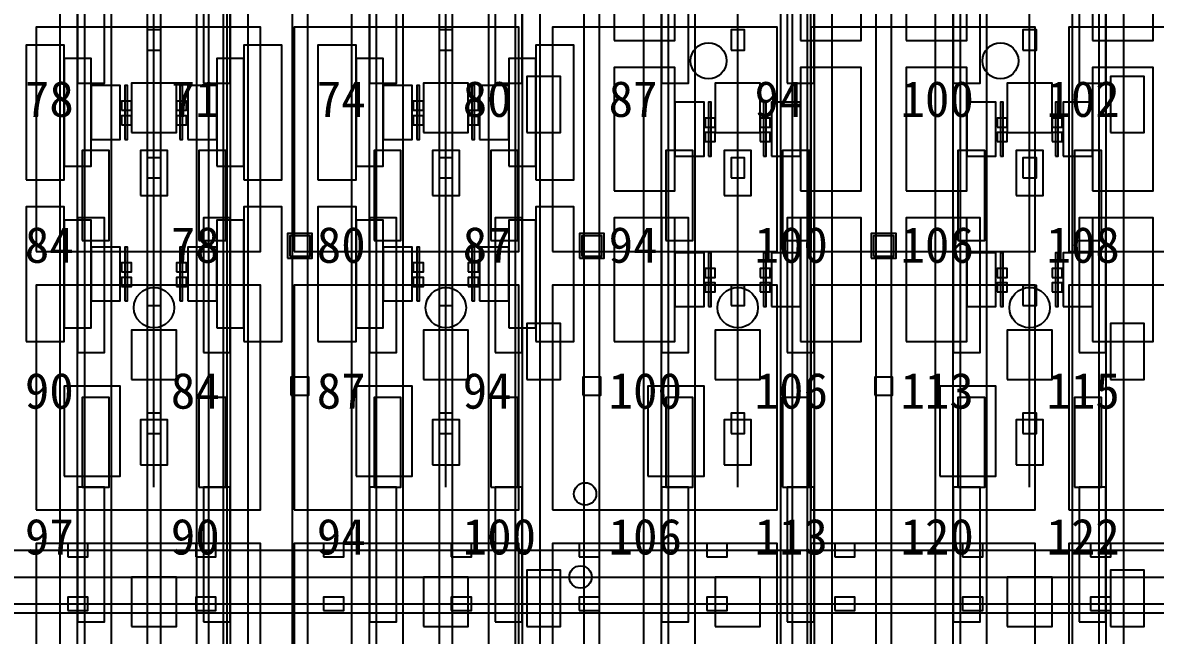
# Model space of a CAD drawing. Header units: metres. Extents: x -1640 to 1560, y -268 to 2338.
# Drawn here: x 166.9 to 217.3, y 963.4 to 990.7 of the extents above; entities that cross this region are included whole.
import ezdxf

# ---------------------------------------------------------------- set-up
doc = ezdxf.new("R2010")
doc.units = ezdxf.units.M
for name, color, linetype in [('1F_CHL', 4, 'Continuous'), ('1F_EHS_EXTINGUISHER_HYDRANT_CABINET_CONCEPT', 1, 'Continuous'), ('1F_PUMP', 2, 'Continuous'), ('1F_SCR', 3, 'Continuous'), ('1F_STRUCT_COLUMN', 8, 'Continuous'), ('2F_CSF_LATERAL_RACK_CONCEPT', 9, 'Continuous'), ('2F_RFG', 5, 'Continuous'), ('2F_STRUCT_COLUMN', 8, 'Continuous'), ('2F_VMB', 6, 'Continuous'), ('3F_CLEANROOM_OVERHEAD_PIPE_DUCT_CONCEPT', 9, 'Continuous'), ('3F_CMP', 5, 'Continuous'), ('3F_EHS_EGRESS_DIST_M', 2, 'Continuous'), ('3F_EHS_EXTINGUISHER_HYDRANT_CABINET_CONCEPT', 1, 'Continuous'), ('3F_EHS_GAS_DETECTOR', 6, 'Continuous'), ('3F_EHS_SAFETY_SHOWER_EYEWASH_CONCEPT', 3, 'Continuous'), ('3F_ETCH', 2, 'Continuous'), ('3F_FOUP', 5, 'Continuous'), ('3F_OHT', 9, 'Continuous'), ('3F_OHTV', 1, 'Continuous'), ('3F_STK', 3, 'Continuous'), ('3F_STRUCT_COLUMN', 8, 'Continuous'), ('3F_TBAR', 6, 'Continuous'), ('4F_FFU', 1, 'Continuous'), ('4F_STRUCT_PLENUM_TRUSS_CONCEPT', 9, 'Continuous'), ('5F_CHL', 4, 'Continuous'), ('5F_EHS_EXTINGUISHER_HYDRANT_CABINET_CONCEPT', 1, 'Continuous'), ('5F_PUMP', 2, 'Continuous'), ('5F_SCR', 3, 'Continuous'), ('5F_STRUCT_COLUMN', 8, 'Continuous'), ('6F_CSF_LATERAL_RACK_CONCEPT', 9, 'Continuous'), ('6F_RFG', 5, 'Continuous'), ('6F_STRUCT_COLUMN', 8, 'Continuous'), ('6F_VMB', 6, 'Continuous'), ('7F_CLEANROOM_OVERHEAD_PIPE_DUCT_CONCEPT', 9, 'Continuous'), ('7F_CMP', 5, 'Continuous'), ('7F_EHS_EGRESS_DIST_M', 2, 'Continuous'), ('7F_EHS_EXTINGUISHER_HYDRANT_CABINET_CONCEPT', 1, 'Continuous'), ('7F_EHS_GAS_DETECTOR', 6, 'Continuous'), ('7F_EHS_SAFETY_SHOWER_EYEWASH_CONCEPT', 3, 'Continuous'), ('7F_ETCH', 2, 'Continuous'), ('7F_FOUP', 5, 'Continuous'), ('7F_OHT', 9, 'Continuous'), ('7F_OHTV', 1, 'Continuous'), ('7F_STK', 3, 'Continuous'), ('7F_STRUCT_COLUMN', 8, 'Continuous'), ('7F_TBAR', 6, 'Continuous'), ('8F_FFU', 1, 'Continuous'), ('8F_STRUCT_PLENUM_TRUSS_CONCEPT', 9, 'Continuous'), ('EHS_TREATED_EXHAUST', 30, 'Continuous'), ('UTIL_GAS.BULK_CONCEPT', 2, 'Continuous'), ('UTIL_PCW.R_CONCEPT', 1, 'Continuous'), ('UTIL_PCW.S_CONCEPT', 6, 'Continuous')]:
    doc.layers.add(name, color=color, linetype=linetype)

msp = doc.modelspace()

# ---------------------------------------------------------------- linework, layer by layer
at = {"layer": '1F_CHL'}
for points in [[(189.35, 985.8), (190.85, 985.8), (190.85, 988.3), (189.35, 988.3)], [(215.35, 985.8), (216.85, 985.8), (216.85, 988.3), (215.35, 988.3)], [(189.35, 974.8), (190.85, 974.8), (190.85, 977.3), (189.35, 977.3)], [(215.35, 974.8), (216.85, 974.8), (216.85, 977.3), (215.35, 977.3)], [(189.35, 963.8), (190.85, 963.8), (190.85, 966.3), (189.35, 966.3)], [(215.35, 963.8), (216.85, 963.8), (216.85, 966.3), (215.35, 966.3)]]:
    msp.add_lwpolyline(points, close=True, dxfattribs=at)
at = {"layer": '1F_EHS_EXTINGUISHER_HYDRANT_CABINET_CONCEPT'}
msp.add_circle((191.75, 966), 0.5, dxfattribs=at)
at = {"layer": '1F_PUMP'}
for points in [[(169.55, 981), (170.75, 981), (170.75, 985), (169.55, 985)], [(174.75, 981), (175.95, 981), (175.95, 985), (174.75, 985)], [(182.55, 981), (183.75, 981), (183.75, 985), (182.55, 985)], [(187.75, 981), (188.95, 981), (188.95, 985), (187.75, 985)], [(195.55, 981), (196.75, 981), (196.75, 985), (195.55, 985)], [(200.75, 981), (201.95, 981), (201.95, 985), (200.75, 985)], [(208.55, 981), (209.75, 981), (209.75, 985), (208.55, 985)], [(213.75, 981), (214.95, 981), (214.95, 985), (213.75, 985)], [(169.55, 970), (170.75, 970), (170.75, 974), (169.55, 974)], [(174.75, 970), (175.95, 970), (175.95, 974), (174.75, 974)], [(182.55, 970), (183.75, 970), (183.75, 974), (182.55, 974)], [(187.75, 970), (188.95, 970), (188.95, 974), (187.75, 974)], [(195.55, 970), (196.75, 970), (196.75, 974), (195.55, 974)], [(200.75, 970), (201.95, 970), (201.95, 974), (200.75, 974)], [(208.55, 970), (209.75, 970), (209.75, 974), (208.55, 974)], [(213.75, 970), (214.95, 970), (214.95, 974), (213.75, 974)]]:
    msp.add_lwpolyline(points, close=True, dxfattribs=at)
at = {"layer": '1F_SCR'}
for points in [[(171.75, 985.8), (173.75, 985.8), (173.75, 988), (171.75, 988)], [(184.75, 985.8), (186.75, 985.8), (186.75, 988), (184.75, 988)], [(197.75, 985.8), (199.75, 985.8), (199.75, 988), (197.75, 988)], [(210.75, 985.8), (212.75, 985.8), (212.75, 988), (210.75, 988)], [(171.75, 974.8), (173.75, 974.8), (173.75, 977), (171.75, 977)], [(184.75, 974.8), (186.75, 974.8), (186.75, 977), (184.75, 977)], [(197.75, 974.8), (199.75, 974.8), (199.75, 977), (197.75, 977)], [(210.75, 974.8), (212.75, 974.8), (212.75, 977), (210.75, 977)], [(171.75, 963.8), (173.75, 963.8), (173.75, 966), (171.75, 966)], [(184.75, 963.8), (186.75, 963.8), (186.75, 966), (184.75, 966)], [(197.75, 963.8), (199.75, 963.8), (199.75, 966), (197.75, 966)], [(210.75, 963.8), (212.75, 963.8), (212.75, 966), (210.75, 966)]]:
    msp.add_lwpolyline(points, close=True, dxfattribs=at)
at = {"layer": '1F_STRUCT_COLUMN'}
for points in [[(178.7, 980.2), (179.8, 980.2), (179.8, 981.3), (178.7, 981.3)], [(191.7, 980.2), (192.8, 980.2), (192.8, 981.3), (191.7, 981.3)], [(204.7, 980.2), (205.8, 980.2), (205.8, 981.3), (204.7, 981.3)]]:
    msp.add_lwpolyline(points, close=True, dxfattribs=at)
at = {"layer": '2F_CSF_LATERAL_RACK_CONCEPT'}
for points in [[(168.55, 891), (169.35, 891), (169.35, 1041), (168.55, 1041)], [(176.15, 891), (176.95, 891), (176.95, 1041), (176.15, 1041)], [(181.55, 891), (182.35, 891), (182.35, 1041), (181.55, 1041)], [(189.15, 891), (189.95, 891), (189.95, 1041), (189.15, 1041)], [(194.55, 891), (195.35, 891), (195.35, 1041), (194.55, 1041)], [(202.15, 891), (202.95, 891), (202.95, 1041), (202.15, 1041)], [(207.55, 891), (208.35, 891), (208.35, 1041), (207.55, 1041)], [(215.15, 891), (215.95, 891), (215.95, 1041), (215.15, 1041)]]:
    msp.add_lwpolyline(points, close=True, dxfattribs=at)
at = {"layer": '2F_RFG'}
for points in [[(169.35, 988), (170.55, 988), (170.55, 994), (169.35, 994)], [(174.95, 988), (176.15, 988), (176.15, 994), (174.95, 994)], [(182.35, 988), (183.55, 988), (183.55, 994), (182.35, 994)], [(187.95, 988), (189.15, 988), (189.15, 994), (187.95, 994)], [(195.35, 988), (196.55, 988), (196.55, 994), (195.35, 994)], [(200.95, 988), (202.15, 988), (202.15, 994), (200.95, 994)], [(208.35, 988), (209.55, 988), (209.55, 994), (208.35, 994)], [(213.95, 988), (215.15, 988), (215.15, 994), (213.95, 994)], [(169.35, 976), (170.55, 976), (170.55, 982), (169.35, 982)], [(174.95, 976), (176.15, 976), (176.15, 982), (174.95, 982)], [(182.35, 976), (183.55, 976), (183.55, 982), (182.35, 982)], [(187.95, 976), (189.15, 976), (189.15, 982), (187.95, 982)], [(195.35, 976), (196.55, 976), (196.55, 982), (195.35, 982)], [(200.95, 976), (202.15, 976), (202.15, 982), (200.95, 982)], [(208.35, 976), (209.55, 976), (209.55, 982), (208.35, 982)], [(213.95, 976), (215.15, 976), (215.15, 982), (213.95, 982)], [(169.35, 964), (170.55, 964), (170.55, 970), (169.35, 970)], [(174.95, 964), (176.15, 964), (176.15, 970), (174.95, 970)], [(182.35, 964), (183.55, 964), (183.55, 970), (182.35, 970)], [(187.95, 964), (189.15, 964), (189.15, 970), (187.95, 970)], [(195.35, 964), (196.55, 964), (196.55, 970), (195.35, 970)], [(200.95, 964), (202.15, 964), (202.15, 970), (200.95, 970)], [(208.35, 964), (209.55, 964), (209.55, 970), (208.35, 970)], [(213.95, 964), (215.15, 964), (215.15, 970), (213.95, 970)]]:
    msp.add_lwpolyline(points, close=True, dxfattribs=at)
at = {"layer": '2F_STRUCT_COLUMN'}
for points in [[(178.8, 980.3), (179.7, 980.3), (179.7, 981.2), (178.8, 981.2)], [(191.8, 980.3), (192.7, 980.3), (192.7, 981.2), (191.8, 981.2)], [(204.8, 980.3), (205.7, 980.3), (205.7, 981.2), (204.8, 981.2)]]:
    msp.add_lwpolyline(points, close=True, dxfattribs=at)
at = {"layer": '2F_VMB'}
for points in [[(172.15, 983), (173.35, 983), (173.35, 985), (172.15, 985)], [(185.15, 983), (186.35, 983), (186.35, 985), (185.15, 985)], [(198.15, 983), (199.35, 983), (199.35, 985), (198.15, 985)], [(211.15, 983), (212.35, 983), (212.35, 985), (211.15, 985)], [(172.15, 971), (173.35, 971), (173.35, 973), (172.15, 973)], [(185.15, 971), (186.35, 971), (186.35, 973), (185.15, 973)], [(198.15, 971), (199.35, 971), (199.35, 973), (198.15, 973)], [(211.15, 971), (212.35, 971), (212.35, 973), (211.15, 973)]]:
    msp.add_lwpolyline(points, close=True, dxfattribs=at)
at = {"layer": '3F_CLEANROOM_OVERHEAD_PIPE_DUCT_CONCEPT'}
for points in [[(169.65, 890), (170.85, 890), (170.85, 1042), (169.65, 1042)], [(174.65, 890), (175.85, 890), (175.85, 1042), (174.65, 1042)], [(182.65, 890), (183.85, 890), (183.85, 1042), (182.65, 1042)], [(187.65, 890), (188.85, 890), (188.85, 1042), (187.65, 1042)], [(195.65, 890), (196.85, 890), (196.85, 1042), (195.65, 1042)], [(200.65, 890), (201.85, 890), (201.85, 1042), (200.65, 1042)], [(208.65, 890), (209.85, 890), (209.85, 1042), (208.65, 1042)], [(213.65, 890), (214.85, 890), (214.85, 1042), (213.65, 1042)]]:
    msp.add_lwpolyline(points, close=True, dxfattribs=at)
at = {"layer": '3F_CMP'}
for points in [[(193.25, 989.9), (195.95, 989.9), (195.95, 995.4), (193.25, 995.4)], [(201.55, 989.9), (204.25, 989.9), (204.25, 995.4), (201.55, 995.4)], [(206.25, 989.9), (208.95, 989.9), (208.95, 995.4), (206.25, 995.4)], [(214.55, 989.9), (217.25, 989.9), (217.25, 995.4), (214.55, 995.4)], [(193.25, 983.2), (195.95, 983.2), (195.95, 988.7), (193.25, 988.7)], [(201.55, 983.2), (204.25, 983.2), (204.25, 988.7), (201.55, 988.7)], [(206.25, 983.2), (208.95, 983.2), (208.95, 988.7), (206.25, 988.7)], [(214.55, 983.2), (217.25, 983.2), (217.25, 988.7), (214.55, 988.7)], [(195.95, 984.75), (197.25, 984.75), (197.25, 987.15), (195.95, 987.15)], [(200.25, 984.75), (201.55, 984.75), (201.55, 987.15), (200.25, 987.15)], [(208.95, 984.75), (210.25, 984.75), (210.25, 987.15), (208.95, 987.15)], [(213.25, 984.75), (214.55, 984.75), (214.55, 987.15), (213.25, 987.15)], [(193.25, 976.5), (195.95, 976.5), (195.95, 982), (193.25, 982)], [(201.55, 976.5), (204.25, 976.5), (204.25, 982), (201.55, 982)], [(206.25, 976.5), (208.95, 976.5), (208.95, 982), (206.25, 982)], [(214.55, 976.5), (217.25, 976.5), (217.25, 982), (214.55, 982)], [(195.95, 978.05), (197.25, 978.05), (197.25, 980.45), (195.95, 980.45)], [(200.25, 978.05), (201.55, 978.05), (201.55, 980.45), (200.25, 980.45)], [(208.95, 978.05), (210.25, 978.05), (210.25, 980.45), (208.95, 980.45)], [(213.25, 978.05), (214.55, 978.05), (214.55, 980.45), (213.25, 980.45)]]:
    msp.add_lwpolyline(points, close=True, dxfattribs=at)
at = {"layer": '3F_EHS_EXTINGUISHER_HYDRANT_CABINET_CONCEPT'}
msp.add_circle((191.95, 969.7), 0.5, dxfattribs=at)
at = {"layer": '3F_EHS_GAS_DETECTOR'}
for centre in [(172.75, 978), (185.75, 978), (198.75, 978), (211.75, 978)]:
    msp.add_circle(centre, 0.9, dxfattribs=at)
at = {"layer": '3F_EHS_SAFETY_SHOWER_EYEWASH_CONCEPT'}
for centre in [(197.45, 989), (210.45, 989)]:
    msp.add_circle(centre, 0.8, dxfattribs=at)
at = {"layer": '3F_ETCH'}
for points in [[(167.05, 983.7), (168.75, 983.7), (168.75, 989.7), (167.05, 989.7)], [(176.75, 983.7), (178.45, 983.7), (178.45, 989.7), (176.75, 989.7)], [(180.05, 983.7), (181.75, 983.7), (181.75, 989.7), (180.05, 989.7)], [(189.75, 983.7), (191.45, 983.7), (191.45, 989.7), (189.75, 989.7)], [(168.75, 984.3), (169.95, 984.3), (169.95, 989.1), (168.75, 989.1)], [(175.55, 984.3), (176.75, 984.3), (176.75, 989.1), (175.55, 989.1)], [(181.75, 984.3), (182.95, 984.3), (182.95, 989.1), (181.75, 989.1)], [(188.55, 984.3), (189.75, 984.3), (189.75, 989.1), (188.55, 989.1)], [(169.95, 985.5), (171.25, 985.5), (171.25, 987.9), (169.95, 987.9)], [(174.25, 985.5), (175.55, 985.5), (175.55, 987.9), (174.25, 987.9)], [(182.95, 985.5), (184.25, 985.5), (184.25, 987.9), (182.95, 987.9)], [(187.25, 985.5), (188.55, 985.5), (188.55, 987.9), (187.25, 987.9)], [(167.05, 976.5), (168.75, 976.5), (168.75, 982.5), (167.05, 982.5)], [(176.75, 976.5), (178.45, 976.5), (178.45, 982.5), (176.75, 982.5)], [(180.05, 976.5), (181.75, 976.5), (181.75, 982.5), (180.05, 982.5)], [(189.75, 976.5), (191.45, 976.5), (191.45, 982.5), (189.75, 982.5)], [(168.75, 977.1), (169.95, 977.1), (169.95, 981.9), (168.75, 981.9)], [(175.55, 977.1), (176.75, 977.1), (176.75, 981.9), (175.55, 981.9)], [(181.75, 977.1), (182.95, 977.1), (182.95, 981.9), (181.75, 981.9)], [(188.55, 977.1), (189.75, 977.1), (189.75, 981.9), (188.55, 981.9)], [(169.95, 978.3), (171.25, 978.3), (171.25, 980.7), (169.95, 980.7)], [(174.25, 978.3), (175.55, 978.3), (175.55, 980.7), (174.25, 980.7)], [(182.95, 978.3), (184.25, 978.3), (184.25, 980.7), (182.95, 980.7)], [(187.25, 978.3), (188.55, 978.3), (188.55, 980.7), (187.25, 980.7)]]:
    msp.add_lwpolyline(points, close=True, dxfattribs=at)
at = {"layer": '3F_FOUP'}
for points in [[(171.3, 986.8), (171.75, 986.8), (171.75, 987.2), (171.3, 987.2)], [(173.75, 986.8), (174.2, 986.8), (174.2, 987.2), (173.75, 987.2)], [(184.3, 986.8), (184.75, 986.8), (184.75, 987.2), (184.3, 987.2)], [(186.75, 986.8), (187.2, 986.8), (187.2, 987.2), (186.75, 987.2)], [(171.3, 986.15), (171.75, 986.15), (171.75, 986.55), (171.3, 986.55)], [(173.75, 986.15), (174.2, 986.15), (174.2, 986.55), (173.75, 986.55)], [(184.3, 986.15), (184.75, 986.15), (184.75, 986.55), (184.3, 986.55)], [(186.75, 986.15), (187.2, 986.15), (187.2, 986.55), (186.75, 986.55)], [(197.3, 986.05), (197.75, 986.05), (197.75, 986.45), (197.3, 986.45)], [(199.75, 986.05), (200.2, 986.05), (200.2, 986.45), (199.75, 986.45)], [(210.3, 986.05), (210.75, 986.05), (210.75, 986.45), (210.3, 986.45)], [(212.75, 986.05), (213.2, 986.05), (213.2, 986.45), (212.75, 986.45)], [(197.3, 985.4), (197.75, 985.4), (197.75, 985.8), (197.3, 985.8)], [(199.75, 985.4), (200.2, 985.4), (200.2, 985.8), (199.75, 985.8)], [(210.3, 985.4), (210.75, 985.4), (210.75, 985.8), (210.3, 985.8)], [(212.75, 985.4), (213.2, 985.4), (213.2, 985.8), (212.75, 985.8)], [(171.3, 979.6), (171.75, 979.6), (171.75, 980), (171.3, 980)], [(173.75, 979.6), (174.2, 979.6), (174.2, 980), (173.75, 980)], [(184.3, 979.6), (184.75, 979.6), (184.75, 980), (184.3, 980)], [(186.75, 979.6), (187.2, 979.6), (187.2, 980), (186.75, 980)], [(197.3, 979.35), (197.75, 979.35), (197.75, 979.75), (197.3, 979.75)], [(199.75, 979.35), (200.2, 979.35), (200.2, 979.75), (199.75, 979.75)], [(210.3, 979.35), (210.75, 979.35), (210.75, 979.75), (210.3, 979.75)], [(212.75, 979.35), (213.2, 979.35), (213.2, 979.75), (212.75, 979.75)], [(171.3, 978.95), (171.75, 978.95), (171.75, 979.35), (171.3, 979.35)], [(173.75, 978.95), (174.2, 978.95), (174.2, 979.35), (173.75, 979.35)], [(184.3, 978.95), (184.75, 978.95), (184.75, 979.35), (184.3, 979.35)], [(186.75, 978.95), (187.2, 978.95), (187.2, 979.35), (186.75, 979.35)], [(197.3, 978.7), (197.75, 978.7), (197.75, 979.1), (197.3, 979.1)], [(199.75, 978.7), (200.2, 978.7), (200.2, 979.1), (199.75, 979.1)], [(210.3, 978.7), (210.75, 978.7), (210.75, 979.1), (210.3, 979.1)], [(212.75, 978.7), (213.2, 978.7), (213.2, 979.1), (212.75, 979.1)]]:
    msp.add_lwpolyline(points, close=True, dxfattribs=at)
at = {"layer": '3F_OHT'}
for p, q in [((172.75, 970), (172.75, 1042)), ((185.75, 970), (185.75, 1042)), ((198.75, 970), (198.75, 1042)), ((211.75, 970), (211.75, 1042)), ((18.5, 967.2), (288, 967.2)), ((18.5, 964.8), (288, 964.8))]:
    msp.add_line(p, q, dxfattribs=at)
at = {"layer": '3F_OHTV'}
for points in [[(172.45, 989.48), (173.05, 989.48), (173.05, 990.38), (172.45, 990.38)], [(185.45, 989.48), (186.05, 989.48), (186.05, 990.38), (185.45, 990.38)], [(198.45, 989.48), (199.05, 989.48), (199.05, 990.38), (198.45, 990.38)], [(211.45, 989.48), (212.05, 989.48), (212.05, 990.38), (211.45, 990.38)], [(172.45, 983.78), (173.05, 983.78), (173.05, 984.68), (172.45, 984.68)], [(185.45, 983.78), (186.05, 983.78), (186.05, 984.68), (185.45, 984.68)], [(198.45, 983.78), (199.05, 983.78), (199.05, 984.68), (198.45, 984.68)], [(211.45, 983.78), (212.05, 983.78), (212.05, 984.68), (211.45, 984.68)], [(172.45, 978.09), (173.05, 978.09), (173.05, 978.99), (172.45, 978.99)], [(185.45, 978.09), (186.05, 978.09), (186.05, 978.99), (185.45, 978.99)], [(198.45, 978.09), (199.05, 978.09), (199.05, 978.99), (198.45, 978.99)], [(211.45, 978.09), (212.05, 978.09), (212.05, 978.99), (211.45, 978.99)], [(172.45, 972.4), (173.05, 972.4), (173.05, 973.3), (172.45, 973.3)], [(185.45, 972.4), (186.05, 972.4), (186.05, 973.3), (185.45, 973.3)], [(198.45, 972.4), (199.05, 972.4), (199.05, 973.3), (198.45, 973.3)], [(211.45, 972.4), (212.05, 972.4), (212.05, 973.3), (211.45, 973.3)], [(168.91, 966.9), (169.81, 966.9), (169.81, 967.5), (168.91, 967.5)], [(174.61, 966.9), (175.51, 966.9), (175.51, 967.5), (174.61, 967.5)], [(180.3, 966.9), (181.2, 966.9), (181.2, 967.5), (180.3, 967.5)], [(185.99, 966.9), (186.89, 966.9), (186.89, 967.5), (185.99, 967.5)], [(191.69, 966.9), (192.59, 966.9), (192.59, 967.5), (191.69, 967.5)], [(197.38, 966.9), (198.28, 966.9), (198.28, 967.5), (197.38, 967.5)], [(203.07, 966.9), (203.97, 966.9), (203.97, 967.5), (203.07, 967.5)], [(208.76, 966.9), (209.66, 966.9), (209.66, 967.5), (208.76, 967.5)], [(214.46, 966.9), (215.36, 966.9), (215.36, 967.5), (214.46, 967.5)], [(168.91, 964.5), (169.81, 964.5), (169.81, 965.1), (168.91, 965.1)], [(174.61, 964.5), (175.51, 964.5), (175.51, 965.1), (174.61, 965.1)], [(180.3, 964.5), (181.2, 964.5), (181.2, 965.1), (180.3, 965.1)], [(185.99, 964.5), (186.89, 964.5), (186.89, 965.1), (185.99, 965.1)], [(191.69, 964.5), (192.59, 964.5), (192.59, 965.1), (191.69, 965.1)], [(197.38, 964.5), (198.28, 964.5), (198.28, 965.1), (197.38, 965.1)], [(203.07, 964.5), (203.97, 964.5), (203.97, 965.1), (203.07, 965.1)], [(208.76, 964.5), (209.66, 964.5), (209.66, 965.1), (208.76, 965.1)], [(214.46, 964.5), (215.36, 964.5), (215.36, 965.1), (214.46, 965.1)]]:
    msp.add_lwpolyline(points, close=True, dxfattribs=at)
at = {"layer": '3F_STK'}
for points in [[(168.75, 970.5), (171.25, 970.5), (171.25, 974.5), (168.75, 974.5)], [(181.75, 970.5), (184.25, 970.5), (184.25, 974.5), (181.75, 974.5)], [(194.75, 970.5), (197.25, 970.5), (197.25, 974.5), (194.75, 974.5)], [(207.75, 970.5), (210.25, 970.5), (210.25, 974.5), (207.75, 974.5)]]:
    msp.add_lwpolyline(points, close=True, dxfattribs=at)
at = {"layer": '3F_STRUCT_COLUMN'}
for points in [[(178.85, 974.1), (179.65, 974.1), (179.65, 974.9), (178.85, 974.9)], [(191.85, 974.1), (192.65, 974.1), (192.65, 974.9), (191.85, 974.9)], [(204.85, 974.1), (205.65, 974.1), (205.65, 974.9), (204.85, 974.9)]]:
    msp.add_lwpolyline(points, close=True, dxfattribs=at)
at = {"layer": '3F_TBAR'}
for points in [[(171.45, 985.5), (171.57, 985.5), (171.57, 987.9), (171.45, 987.9)], [(173.9, 985.5), (174.02, 985.5), (174.02, 987.9), (173.9, 987.9)], [(184.45, 985.5), (184.57, 985.5), (184.57, 987.9), (184.45, 987.9)], [(186.9, 985.5), (187.02, 985.5), (187.02, 987.9), (186.9, 987.9)], [(197.45, 984.75), (197.57, 984.75), (197.57, 987.15), (197.45, 987.15)], [(199.9, 984.75), (200.02, 984.75), (200.02, 987.15), (199.9, 987.15)], [(210.45, 984.75), (210.57, 984.75), (210.57, 987.15), (210.45, 987.15)], [(212.9, 984.75), (213.02, 984.75), (213.02, 987.15), (212.9, 987.15)], [(171.45, 978.3), (171.57, 978.3), (171.57, 980.7), (171.45, 980.7)], [(173.9, 978.3), (174.02, 978.3), (174.02, 980.7), (173.9, 980.7)], [(184.45, 978.3), (184.57, 978.3), (184.57, 980.7), (184.45, 980.7)], [(186.9, 978.3), (187.02, 978.3), (187.02, 980.7), (186.9, 980.7)], [(197.45, 978.05), (197.57, 978.05), (197.57, 980.45), (197.45, 980.45)], [(199.9, 978.05), (200.02, 978.05), (200.02, 980.45), (199.9, 980.45)], [(210.45, 978.05), (210.57, 978.05), (210.57, 980.45), (210.45, 980.45)], [(212.9, 978.05), (213.02, 978.05), (213.02, 980.45), (212.9, 980.45)]]:
    msp.add_lwpolyline(points, close=True, dxfattribs=at)
at = {"layer": '4F_FFU'}
for points in [[(167.5, 980.5), (177.5, 980.5), (177.5, 990.5), (167.5, 990.5)], [(179, 980.5), (189, 980.5), (189, 990.5), (179, 990.5)], [(190.5, 980.5), (200.5, 980.5), (200.5, 990.5), (190.5, 990.5)], [(202, 980.5), (212, 980.5), (212, 990.5), (202, 990.5)], [(213.5, 980.5), (223.5, 980.5), (223.5, 990.5), (213.5, 990.5)], [(167.5, 969), (177.5, 969), (177.5, 979), (167.5, 979)], [(179, 969), (189, 969), (189, 979), (179, 979)], [(190.5, 969), (200.5, 969), (200.5, 979), (190.5, 979)], [(202, 969), (212, 969), (212, 979), (202, 979)], [(213.5, 969), (223.5, 969), (223.5, 979), (213.5, 979)], [(167.5, 957.5), (177.5, 957.5), (177.5, 967.5), (167.5, 967.5)], [(179, 957.5), (189, 957.5), (189, 967.5), (179, 967.5)], [(190.5, 957.5), (200.5, 957.5), (200.5, 967.5), (190.5, 967.5)], [(202, 957.5), (212, 957.5), (212, 967.5), (202, 967.5)], [(213.5, 957.5), (223.5, 957.5), (223.5, 967.5), (213.5, 967.5)]]:
    msp.add_lwpolyline(points, close=True, dxfattribs=at)
at = {"layer": '4F_STRUCT_PLENUM_TRUSS_CONCEPT'}
for points in [[(178.9, 887), (179.6, 887), (179.6, 1045), (178.9, 1045)], [(191.9, 887), (192.6, 887), (192.6, 1045), (191.9, 1045)], [(204.9, 887), (205.6, 887), (205.6, 1045), (204.9, 1045)]]:
    msp.add_lwpolyline(points, close=True, dxfattribs=at)
at = {"layer": '5F_CHL'}
for points in [[(189.35, 985.8), (190.85, 985.8), (190.85, 988.3), (189.35, 988.3)], [(215.35, 985.8), (216.85, 985.8), (216.85, 988.3), (215.35, 988.3)], [(189.35, 974.8), (190.85, 974.8), (190.85, 977.3), (189.35, 977.3)], [(215.35, 974.8), (216.85, 974.8), (216.85, 977.3), (215.35, 977.3)], [(189.35, 963.8), (190.85, 963.8), (190.85, 966.3), (189.35, 966.3)], [(215.35, 963.8), (216.85, 963.8), (216.85, 966.3), (215.35, 966.3)]]:
    msp.add_lwpolyline(points, close=True, dxfattribs=at)
at = {"layer": '5F_EHS_EXTINGUISHER_HYDRANT_CABINET_CONCEPT'}
msp.add_circle((191.75, 966), 0.5, dxfattribs=at)
at = {"layer": '5F_PUMP'}
for points in [[(169.55, 981), (170.75, 981), (170.75, 985), (169.55, 985)], [(174.75, 981), (175.95, 981), (175.95, 985), (174.75, 985)], [(182.55, 981), (183.75, 981), (183.75, 985), (182.55, 985)], [(187.75, 981), (188.95, 981), (188.95, 985), (187.75, 985)], [(195.55, 981), (196.75, 981), (196.75, 985), (195.55, 985)], [(200.75, 981), (201.95, 981), (201.95, 985), (200.75, 985)], [(208.55, 981), (209.75, 981), (209.75, 985), (208.55, 985)], [(213.75, 981), (214.95, 981), (214.95, 985), (213.75, 985)], [(169.55, 970), (170.75, 970), (170.75, 974), (169.55, 974)], [(174.75, 970), (175.95, 970), (175.95, 974), (174.75, 974)], [(182.55, 970), (183.75, 970), (183.75, 974), (182.55, 974)], [(187.75, 970), (188.95, 970), (188.95, 974), (187.75, 974)], [(195.55, 970), (196.75, 970), (196.75, 974), (195.55, 974)], [(200.75, 970), (201.95, 970), (201.95, 974), (200.75, 974)], [(208.55, 970), (209.75, 970), (209.75, 974), (208.55, 974)], [(213.75, 970), (214.95, 970), (214.95, 974), (213.75, 974)]]:
    msp.add_lwpolyline(points, close=True, dxfattribs=at)
at = {"layer": '5F_SCR'}
for points in [[(171.75, 985.8), (173.75, 985.8), (173.75, 988), (171.75, 988)], [(184.75, 985.8), (186.75, 985.8), (186.75, 988), (184.75, 988)], [(197.75, 985.8), (199.75, 985.8), (199.75, 988), (197.75, 988)], [(210.75, 985.8), (212.75, 985.8), (212.75, 988), (210.75, 988)], [(171.75, 974.8), (173.75, 974.8), (173.75, 977), (171.75, 977)], [(184.75, 974.8), (186.75, 974.8), (186.75, 977), (184.75, 977)], [(197.75, 974.8), (199.75, 974.8), (199.75, 977), (197.75, 977)], [(210.75, 974.8), (212.75, 974.8), (212.75, 977), (210.75, 977)], [(171.75, 963.8), (173.75, 963.8), (173.75, 966), (171.75, 966)], [(184.75, 963.8), (186.75, 963.8), (186.75, 966), (184.75, 966)], [(197.75, 963.8), (199.75, 963.8), (199.75, 966), (197.75, 966)], [(210.75, 963.8), (212.75, 963.8), (212.75, 966), (210.75, 966)]]:
    msp.add_lwpolyline(points, close=True, dxfattribs=at)
at = {"layer": '5F_STRUCT_COLUMN'}
for points in [[(178.7, 980.2), (179.8, 980.2), (179.8, 981.3), (178.7, 981.3)], [(191.7, 980.2), (192.8, 980.2), (192.8, 981.3), (191.7, 981.3)], [(204.7, 980.2), (205.8, 980.2), (205.8, 981.3), (204.7, 981.3)]]:
    msp.add_lwpolyline(points, close=True, dxfattribs=at)
at = {"layer": '6F_CSF_LATERAL_RACK_CONCEPT'}
for points in [[(168.55, 891), (169.35, 891), (169.35, 1041), (168.55, 1041)], [(176.15, 891), (176.95, 891), (176.95, 1041), (176.15, 1041)], [(181.55, 891), (182.35, 891), (182.35, 1041), (181.55, 1041)], [(189.15, 891), (189.95, 891), (189.95, 1041), (189.15, 1041)], [(194.55, 891), (195.35, 891), (195.35, 1041), (194.55, 1041)], [(202.15, 891), (202.95, 891), (202.95, 1041), (202.15, 1041)], [(207.55, 891), (208.35, 891), (208.35, 1041), (207.55, 1041)], [(215.15, 891), (215.95, 891), (215.95, 1041), (215.15, 1041)]]:
    msp.add_lwpolyline(points, close=True, dxfattribs=at)
at = {"layer": '6F_RFG'}
for points in [[(169.35, 988), (170.55, 988), (170.55, 994), (169.35, 994)], [(174.95, 988), (176.15, 988), (176.15, 994), (174.95, 994)], [(182.35, 988), (183.55, 988), (183.55, 994), (182.35, 994)], [(187.95, 988), (189.15, 988), (189.15, 994), (187.95, 994)], [(195.35, 988), (196.55, 988), (196.55, 994), (195.35, 994)], [(200.95, 988), (202.15, 988), (202.15, 994), (200.95, 994)], [(208.35, 988), (209.55, 988), (209.55, 994), (208.35, 994)], [(213.95, 988), (215.15, 988), (215.15, 994), (213.95, 994)], [(169.35, 976), (170.55, 976), (170.55, 982), (169.35, 982)], [(174.95, 976), (176.15, 976), (176.15, 982), (174.95, 982)], [(182.35, 976), (183.55, 976), (183.55, 982), (182.35, 982)], [(187.95, 976), (189.15, 976), (189.15, 982), (187.95, 982)], [(195.35, 976), (196.55, 976), (196.55, 982), (195.35, 982)], [(200.95, 976), (202.15, 976), (202.15, 982), (200.95, 982)], [(208.35, 976), (209.55, 976), (209.55, 982), (208.35, 982)], [(213.95, 976), (215.15, 976), (215.15, 982), (213.95, 982)], [(169.35, 964), (170.55, 964), (170.55, 970), (169.35, 970)], [(174.95, 964), (176.15, 964), (176.15, 970), (174.95, 970)], [(182.35, 964), (183.55, 964), (183.55, 970), (182.35, 970)], [(187.95, 964), (189.15, 964), (189.15, 970), (187.95, 970)], [(195.35, 964), (196.55, 964), (196.55, 970), (195.35, 970)], [(200.95, 964), (202.15, 964), (202.15, 970), (200.95, 970)], [(208.35, 964), (209.55, 964), (209.55, 970), (208.35, 970)], [(213.95, 964), (215.15, 964), (215.15, 970), (213.95, 970)]]:
    msp.add_lwpolyline(points, close=True, dxfattribs=at)
at = {"layer": '6F_STRUCT_COLUMN'}
for points in [[(178.8, 980.3), (179.7, 980.3), (179.7, 981.2), (178.8, 981.2)], [(191.8, 980.3), (192.7, 980.3), (192.7, 981.2), (191.8, 981.2)], [(204.8, 980.3), (205.7, 980.3), (205.7, 981.2), (204.8, 981.2)]]:
    msp.add_lwpolyline(points, close=True, dxfattribs=at)
at = {"layer": '6F_VMB'}
for points in [[(172.15, 983), (173.35, 983), (173.35, 985), (172.15, 985)], [(185.15, 983), (186.35, 983), (186.35, 985), (185.15, 985)], [(198.15, 983), (199.35, 983), (199.35, 985), (198.15, 985)], [(211.15, 983), (212.35, 983), (212.35, 985), (211.15, 985)], [(172.15, 971), (173.35, 971), (173.35, 973), (172.15, 973)], [(185.15, 971), (186.35, 971), (186.35, 973), (185.15, 973)], [(198.15, 971), (199.35, 971), (199.35, 973), (198.15, 973)], [(211.15, 971), (212.35, 971), (212.35, 973), (211.15, 973)]]:
    msp.add_lwpolyline(points, close=True, dxfattribs=at)
at = {"layer": '7F_CLEANROOM_OVERHEAD_PIPE_DUCT_CONCEPT'}
for points in [[(169.65, 890), (170.85, 890), (170.85, 1042), (169.65, 1042)], [(174.65, 890), (175.85, 890), (175.85, 1042), (174.65, 1042)], [(182.65, 890), (183.85, 890), (183.85, 1042), (182.65, 1042)], [(187.65, 890), (188.85, 890), (188.85, 1042), (187.65, 1042)], [(195.65, 890), (196.85, 890), (196.85, 1042), (195.65, 1042)], [(200.65, 890), (201.85, 890), (201.85, 1042), (200.65, 1042)], [(208.65, 890), (209.85, 890), (209.85, 1042), (208.65, 1042)], [(213.65, 890), (214.85, 890), (214.85, 1042), (213.65, 1042)]]:
    msp.add_lwpolyline(points, close=True, dxfattribs=at)
at = {"layer": '7F_CMP'}
for points in [[(193.25, 989.9), (195.95, 989.9), (195.95, 995.4), (193.25, 995.4)], [(201.55, 989.9), (204.25, 989.9), (204.25, 995.4), (201.55, 995.4)], [(206.25, 989.9), (208.95, 989.9), (208.95, 995.4), (206.25, 995.4)], [(214.55, 989.9), (217.25, 989.9), (217.25, 995.4), (214.55, 995.4)], [(193.25, 983.2), (195.95, 983.2), (195.95, 988.7), (193.25, 988.7)], [(201.55, 983.2), (204.25, 983.2), (204.25, 988.7), (201.55, 988.7)], [(206.25, 983.2), (208.95, 983.2), (208.95, 988.7), (206.25, 988.7)], [(214.55, 983.2), (217.25, 983.2), (217.25, 988.7), (214.55, 988.7)], [(195.95, 984.75), (197.25, 984.75), (197.25, 987.15), (195.95, 987.15)], [(200.25, 984.75), (201.55, 984.75), (201.55, 987.15), (200.25, 987.15)], [(208.95, 984.75), (210.25, 984.75), (210.25, 987.15), (208.95, 987.15)], [(213.25, 984.75), (214.55, 984.75), (214.55, 987.15), (213.25, 987.15)], [(193.25, 976.5), (195.95, 976.5), (195.95, 982), (193.25, 982)], [(201.55, 976.5), (204.25, 976.5), (204.25, 982), (201.55, 982)], [(206.25, 976.5), (208.95, 976.5), (208.95, 982), (206.25, 982)], [(214.55, 976.5), (217.25, 976.5), (217.25, 982), (214.55, 982)], [(195.95, 978.05), (197.25, 978.05), (197.25, 980.45), (195.95, 980.45)], [(200.25, 978.05), (201.55, 978.05), (201.55, 980.45), (200.25, 980.45)], [(208.95, 978.05), (210.25, 978.05), (210.25, 980.45), (208.95, 980.45)], [(213.25, 978.05), (214.55, 978.05), (214.55, 980.45), (213.25, 980.45)]]:
    msp.add_lwpolyline(points, close=True, dxfattribs=at)
at = {"layer": '7F_EHS_EXTINGUISHER_HYDRANT_CABINET_CONCEPT'}
msp.add_circle((191.95, 969.7), 0.5, dxfattribs=at)
at = {"layer": '7F_EHS_GAS_DETECTOR'}
for centre in [(172.75, 978), (185.75, 978), (198.75, 978), (211.75, 978)]:
    msp.add_circle(centre, 0.9, dxfattribs=at)
at = {"layer": '7F_EHS_SAFETY_SHOWER_EYEWASH_CONCEPT'}
for centre in [(197.45, 989), (210.45, 989)]:
    msp.add_circle(centre, 0.8, dxfattribs=at)
at = {"layer": '7F_ETCH'}
for points in [[(167.05, 983.7), (168.75, 983.7), (168.75, 989.7), (167.05, 989.7)], [(176.75, 983.7), (178.45, 983.7), (178.45, 989.7), (176.75, 989.7)], [(180.05, 983.7), (181.75, 983.7), (181.75, 989.7), (180.05, 989.7)], [(189.75, 983.7), (191.45, 983.7), (191.45, 989.7), (189.75, 989.7)], [(168.75, 984.3), (169.95, 984.3), (169.95, 989.1), (168.75, 989.1)], [(175.55, 984.3), (176.75, 984.3), (176.75, 989.1), (175.55, 989.1)], [(181.75, 984.3), (182.95, 984.3), (182.95, 989.1), (181.75, 989.1)], [(188.55, 984.3), (189.75, 984.3), (189.75, 989.1), (188.55, 989.1)], [(169.95, 985.5), (171.25, 985.5), (171.25, 987.9), (169.95, 987.9)], [(174.25, 985.5), (175.55, 985.5), (175.55, 987.9), (174.25, 987.9)], [(182.95, 985.5), (184.25, 985.5), (184.25, 987.9), (182.95, 987.9)], [(187.25, 985.5), (188.55, 985.5), (188.55, 987.9), (187.25, 987.9)], [(167.05, 976.5), (168.75, 976.5), (168.75, 982.5), (167.05, 982.5)], [(176.75, 976.5), (178.45, 976.5), (178.45, 982.5), (176.75, 982.5)], [(180.05, 976.5), (181.75, 976.5), (181.75, 982.5), (180.05, 982.5)], [(189.75, 976.5), (191.45, 976.5), (191.45, 982.5), (189.75, 982.5)], [(168.75, 977.1), (169.95, 977.1), (169.95, 981.9), (168.75, 981.9)], [(175.55, 977.1), (176.75, 977.1), (176.75, 981.9), (175.55, 981.9)], [(181.75, 977.1), (182.95, 977.1), (182.95, 981.9), (181.75, 981.9)], [(188.55, 977.1), (189.75, 977.1), (189.75, 981.9), (188.55, 981.9)], [(169.95, 978.3), (171.25, 978.3), (171.25, 980.7), (169.95, 980.7)], [(174.25, 978.3), (175.55, 978.3), (175.55, 980.7), (174.25, 980.7)], [(182.95, 978.3), (184.25, 978.3), (184.25, 980.7), (182.95, 980.7)], [(187.25, 978.3), (188.55, 978.3), (188.55, 980.7), (187.25, 980.7)]]:
    msp.add_lwpolyline(points, close=True, dxfattribs=at)
at = {"layer": '7F_FOUP'}
for points in [[(171.3, 986.8), (171.75, 986.8), (171.75, 987.2), (171.3, 987.2)], [(173.75, 986.8), (174.2, 986.8), (174.2, 987.2), (173.75, 987.2)], [(184.3, 986.8), (184.75, 986.8), (184.75, 987.2), (184.3, 987.2)], [(186.75, 986.8), (187.2, 986.8), (187.2, 987.2), (186.75, 987.2)], [(171.3, 986.15), (171.75, 986.15), (171.75, 986.55), (171.3, 986.55)], [(173.75, 986.15), (174.2, 986.15), (174.2, 986.55), (173.75, 986.55)], [(184.3, 986.15), (184.75, 986.15), (184.75, 986.55), (184.3, 986.55)], [(186.75, 986.15), (187.2, 986.15), (187.2, 986.55), (186.75, 986.55)], [(197.3, 986.05), (197.75, 986.05), (197.75, 986.45), (197.3, 986.45)], [(199.75, 986.05), (200.2, 986.05), (200.2, 986.45), (199.75, 986.45)], [(210.3, 986.05), (210.75, 986.05), (210.75, 986.45), (210.3, 986.45)], [(212.75, 986.05), (213.2, 986.05), (213.2, 986.45), (212.75, 986.45)], [(197.3, 985.4), (197.75, 985.4), (197.75, 985.8), (197.3, 985.8)], [(199.75, 985.4), (200.2, 985.4), (200.2, 985.8), (199.75, 985.8)], [(210.3, 985.4), (210.75, 985.4), (210.75, 985.8), (210.3, 985.8)], [(212.75, 985.4), (213.2, 985.4), (213.2, 985.8), (212.75, 985.8)], [(171.3, 979.6), (171.75, 979.6), (171.75, 980), (171.3, 980)], [(173.75, 979.6), (174.2, 979.6), (174.2, 980), (173.75, 980)], [(184.3, 979.6), (184.75, 979.6), (184.75, 980), (184.3, 980)], [(186.75, 979.6), (187.2, 979.6), (187.2, 980), (186.75, 980)], [(197.3, 979.35), (197.75, 979.35), (197.75, 979.75), (197.3, 979.75)], [(199.75, 979.35), (200.2, 979.35), (200.2, 979.75), (199.75, 979.75)], [(210.3, 979.35), (210.75, 979.35), (210.75, 979.75), (210.3, 979.75)], [(212.75, 979.35), (213.2, 979.35), (213.2, 979.75), (212.75, 979.75)], [(171.3, 978.95), (171.75, 978.95), (171.75, 979.35), (171.3, 979.35)], [(173.75, 978.95), (174.2, 978.95), (174.2, 979.35), (173.75, 979.35)], [(184.3, 978.95), (184.75, 978.95), (184.75, 979.35), (184.3, 979.35)], [(186.75, 978.95), (187.2, 978.95), (187.2, 979.35), (186.75, 979.35)], [(197.3, 978.7), (197.75, 978.7), (197.75, 979.1), (197.3, 979.1)], [(199.75, 978.7), (200.2, 978.7), (200.2, 979.1), (199.75, 979.1)], [(210.3, 978.7), (210.75, 978.7), (210.75, 979.1), (210.3, 979.1)], [(212.75, 978.7), (213.2, 978.7), (213.2, 979.1), (212.75, 979.1)]]:
    msp.add_lwpolyline(points, close=True, dxfattribs=at)
at = {"layer": '7F_OHT'}
for p, q in [((172.75, 970), (172.75, 1042)), ((185.75, 970), (185.75, 1042)), ((198.75, 970), (198.75, 1042)), ((211.75, 970), (211.75, 1042)), ((18.5, 967.2), (288, 967.2)), ((18.5, 964.8), (288, 964.8))]:
    msp.add_line(p, q, dxfattribs=at)
at = {"layer": '7F_OHTV'}
for points in [[(172.45, 989.48), (173.05, 989.48), (173.05, 990.38), (172.45, 990.38)], [(185.45, 989.48), (186.05, 989.48), (186.05, 990.38), (185.45, 990.38)], [(198.45, 989.48), (199.05, 989.48), (199.05, 990.38), (198.45, 990.38)], [(211.45, 989.48), (212.05, 989.48), (212.05, 990.38), (211.45, 990.38)], [(172.45, 983.78), (173.05, 983.78), (173.05, 984.68), (172.45, 984.68)], [(185.45, 983.78), (186.05, 983.78), (186.05, 984.68), (185.45, 984.68)], [(198.45, 983.78), (199.05, 983.78), (199.05, 984.68), (198.45, 984.68)], [(211.45, 983.78), (212.05, 983.78), (212.05, 984.68), (211.45, 984.68)], [(172.45, 978.09), (173.05, 978.09), (173.05, 978.99), (172.45, 978.99)], [(185.45, 978.09), (186.05, 978.09), (186.05, 978.99), (185.45, 978.99)], [(198.45, 978.09), (199.05, 978.09), (199.05, 978.99), (198.45, 978.99)], [(211.45, 978.09), (212.05, 978.09), (212.05, 978.99), (211.45, 978.99)], [(172.45, 972.4), (173.05, 972.4), (173.05, 973.3), (172.45, 973.3)], [(185.45, 972.4), (186.05, 972.4), (186.05, 973.3), (185.45, 973.3)], [(198.45, 972.4), (199.05, 972.4), (199.05, 973.3), (198.45, 973.3)], [(211.45, 972.4), (212.05, 972.4), (212.05, 973.3), (211.45, 973.3)], [(168.91, 966.9), (169.81, 966.9), (169.81, 967.5), (168.91, 967.5)], [(174.61, 966.9), (175.51, 966.9), (175.51, 967.5), (174.61, 967.5)], [(180.3, 966.9), (181.2, 966.9), (181.2, 967.5), (180.3, 967.5)], [(185.99, 966.9), (186.89, 966.9), (186.89, 967.5), (185.99, 967.5)], [(191.69, 966.9), (192.59, 966.9), (192.59, 967.5), (191.69, 967.5)], [(197.38, 966.9), (198.28, 966.9), (198.28, 967.5), (197.38, 967.5)], [(203.07, 966.9), (203.97, 966.9), (203.97, 967.5), (203.07, 967.5)], [(208.76, 966.9), (209.66, 966.9), (209.66, 967.5), (208.76, 967.5)], [(214.46, 966.9), (215.36, 966.9), (215.36, 967.5), (214.46, 967.5)], [(168.91, 964.5), (169.81, 964.5), (169.81, 965.1), (168.91, 965.1)], [(174.61, 964.5), (175.51, 964.5), (175.51, 965.1), (174.61, 965.1)], [(180.3, 964.5), (181.2, 964.5), (181.2, 965.1), (180.3, 965.1)], [(185.99, 964.5), (186.89, 964.5), (186.89, 965.1), (185.99, 965.1)], [(191.69, 964.5), (192.59, 964.5), (192.59, 965.1), (191.69, 965.1)], [(197.38, 964.5), (198.28, 964.5), (198.28, 965.1), (197.38, 965.1)], [(203.07, 964.5), (203.97, 964.5), (203.97, 965.1), (203.07, 965.1)], [(208.76, 964.5), (209.66, 964.5), (209.66, 965.1), (208.76, 965.1)], [(214.46, 964.5), (215.36, 964.5), (215.36, 965.1), (214.46, 965.1)]]:
    msp.add_lwpolyline(points, close=True, dxfattribs=at)
at = {"layer": '7F_STK'}
for points in [[(168.75, 970.5), (171.25, 970.5), (171.25, 974.5), (168.75, 974.5)], [(181.75, 970.5), (184.25, 970.5), (184.25, 974.5), (181.75, 974.5)], [(194.75, 970.5), (197.25, 970.5), (197.25, 974.5), (194.75, 974.5)], [(207.75, 970.5), (210.25, 970.5), (210.25, 974.5), (207.75, 974.5)]]:
    msp.add_lwpolyline(points, close=True, dxfattribs=at)
at = {"layer": '7F_STRUCT_COLUMN'}
for points in [[(178.85, 974.1), (179.65, 974.1), (179.65, 974.9), (178.85, 974.9)], [(191.85, 974.1), (192.65, 974.1), (192.65, 974.9), (191.85, 974.9)], [(204.85, 974.1), (205.65, 974.1), (205.65, 974.9), (204.85, 974.9)]]:
    msp.add_lwpolyline(points, close=True, dxfattribs=at)
at = {"layer": '7F_TBAR'}
for points in [[(171.45, 985.5), (171.57, 985.5), (171.57, 987.9), (171.45, 987.9)], [(173.9, 985.5), (174.02, 985.5), (174.02, 987.9), (173.9, 987.9)], [(184.45, 985.5), (184.57, 985.5), (184.57, 987.9), (184.45, 987.9)], [(186.9, 985.5), (187.02, 985.5), (187.02, 987.9), (186.9, 987.9)], [(197.45, 984.75), (197.57, 984.75), (197.57, 987.15), (197.45, 987.15)], [(199.9, 984.75), (200.02, 984.75), (200.02, 987.15), (199.9, 987.15)], [(210.45, 984.75), (210.57, 984.75), (210.57, 987.15), (210.45, 987.15)], [(212.9, 984.75), (213.02, 984.75), (213.02, 987.15), (212.9, 987.15)], [(171.45, 978.3), (171.57, 978.3), (171.57, 980.7), (171.45, 980.7)], [(173.9, 978.3), (174.02, 978.3), (174.02, 980.7), (173.9, 980.7)], [(184.45, 978.3), (184.57, 978.3), (184.57, 980.7), (184.45, 980.7)], [(186.9, 978.3), (187.02, 978.3), (187.02, 980.7), (186.9, 980.7)], [(197.45, 978.05), (197.57, 978.05), (197.57, 980.45), (197.45, 980.45)], [(199.9, 978.05), (200.02, 978.05), (200.02, 980.45), (199.9, 980.45)], [(210.45, 978.05), (210.57, 978.05), (210.57, 980.45), (210.45, 980.45)], [(212.9, 978.05), (213.02, 978.05), (213.02, 980.45), (212.9, 980.45)]]:
    msp.add_lwpolyline(points, close=True, dxfattribs=at)
at = {"layer": '8F_FFU'}
for points in [[(167.5, 980.5), (177.5, 980.5), (177.5, 990.5), (167.5, 990.5)], [(179, 980.5), (189, 980.5), (189, 990.5), (179, 990.5)], [(190.5, 980.5), (200.5, 980.5), (200.5, 990.5), (190.5, 990.5)], [(202, 980.5), (212, 980.5), (212, 990.5), (202, 990.5)], [(213.5, 980.5), (223.5, 980.5), (223.5, 990.5), (213.5, 990.5)], [(167.5, 969), (177.5, 969), (177.5, 979), (167.5, 979)], [(179, 969), (189, 969), (189, 979), (179, 979)], [(190.5, 969), (200.5, 969), (200.5, 979), (190.5, 979)], [(202, 969), (212, 969), (212, 979), (202, 979)], [(213.5, 969), (223.5, 969), (223.5, 979), (213.5, 979)], [(167.5, 957.5), (177.5, 957.5), (177.5, 967.5), (167.5, 967.5)], [(179, 957.5), (189, 957.5), (189, 967.5), (179, 967.5)], [(190.5, 957.5), (200.5, 957.5), (200.5, 967.5), (190.5, 967.5)], [(202, 957.5), (212, 957.5), (212, 967.5), (202, 967.5)], [(213.5, 957.5), (223.5, 957.5), (223.5, 967.5), (213.5, 967.5)]]:
    msp.add_lwpolyline(points, close=True, dxfattribs=at)
at = {"layer": '8F_STRUCT_PLENUM_TRUSS_CONCEPT'}
for points in [[(178.9, 887), (179.6, 887), (179.6, 1045), (178.9, 1045)], [(191.9, 887), (192.6, 887), (192.6, 1045), (191.9, 1045)], [(204.9, 887), (205.6, 887), (205.6, 1045), (204.9, 1045)]]:
    msp.add_lwpolyline(points, close=True, dxfattribs=at)
at = {"layer": 'EHS_TREATED_EXHAUST'}
for points in [[(172.45, 891), (173.05, 891), (173.05, 1053), (172.45, 1053)], [(172.45, 891), (173.05, 891), (173.05, 1053), (172.45, 1053)], [(185.45, 891), (186.05, 891), (186.05, 1053), (185.45, 1053)], [(185.45, 891), (186.05, 891), (186.05, 1053), (185.45, 1053)]]:
    msp.add_lwpolyline(points, close=True, dxfattribs=at)
at = {"layer": 'UTIL_GAS.BULK_CONCEPT'}
msp.add_line((-277.35, 966), (286.35, 966), dxfattribs=at)
msp.add_line((-277.35, 966), (286.35, 966), dxfattribs=at)
at = {"layer": 'UTIL_PCW.R_CONCEPT'}
for p, q in [((176.005, 892.77), (176.005, 1039.22)), ((176.005, 892.77), (176.005, 1039.22)), ((202.005, 892.77), (202.005, 1039.22)), ((202.005, 892.77), (202.005, 1039.22)), ((-277.4, 964.4), (286.4, 964.4)), ((-277.4, 964.4), (286.4, 964.4))]:
    msp.add_line(p, q, dxfattribs=at)
at = {"layer": 'UTIL_PCW.S_CONCEPT'}
for p, q in [((175.195, 892.77), (175.195, 1039.22)), ((175.195, 892.77), (175.195, 1039.22)), ((201.195, 892.77), (201.195, 1039.22)), ((201.195, 892.77), (201.195, 1039.22))]:
    msp.add_line(p, q, dxfattribs=at)

# ---------------------------------------------------------------- texts
at = {"layer": '3F_EHS_EGRESS_DIST_M'}
for s, p in [('78', (167, 986.5)), ('71', (173.5, 986.5)), ('74', (180, 986.5)), ('80', (186.5, 986.5)), ('87', (193, 986.5)), ('94', (199.5, 986.5)), ('100', (206, 986.5)), ('102', (212.5, 986.5)), ('84', (167, 980)), ('78', (173.5, 980)), ('80', (180, 980)), ('87', (186.5, 980)), ('94', (193, 980)), ('100', (199.5, 980)), ('106', (206, 980)), ('108', (212.5, 980)), ('90', (167, 973.5)), ('84', (173.5, 973.5)), ('87', (180, 973.5)), ('94', (186.5, 973.5)), ('100', (193, 973.5)), ('106', (199.5, 973.5)), ('113', (206, 973.5)), ('115', (212.5, 973.5)), ('97', (167, 967)), ('90', (173.5, 967)), ('94', (180, 967)), ('100', (186.5, 967)), ('106', (193, 967)), ('113', (199.5, 967)), ('120', (206, 967)), ('122', (212.5, 967))]:
    msp.add_text(s, height=1.6, dxfattribs=at).set_placement(p)
at = {"layer": '7F_EHS_EGRESS_DIST_M'}
for s, p in [('78', (167, 986.5)), ('71', (173.5, 986.5)), ('74', (180, 986.5)), ('80', (186.5, 986.5)), ('87', (193, 986.5)), ('94', (199.5, 986.5)), ('100', (206, 986.5)), ('102', (212.5, 986.5)), ('84', (167, 980)), ('78', (173.5, 980)), ('80', (180, 980)), ('87', (186.5, 980)), ('94', (193, 980)), ('100', (199.5, 980)), ('106', (206, 980)), ('108', (212.5, 980)), ('90', (167, 973.5)), ('84', (173.5, 973.5)), ('87', (180, 973.5)), ('94', (186.5, 973.5)), ('100', (193, 973.5)), ('106', (199.5, 973.5)), ('113', (206, 973.5)), ('115', (212.5, 973.5)), ('97', (167, 967)), ('90', (173.5, 967)), ('94', (180, 967)), ('100', (186.5, 967)), ('106', (193, 967)), ('113', (199.5, 967)), ('120', (206, 967)), ('122', (212.5, 967))]:
    msp.add_text(s, height=1.6, dxfattribs=at).set_placement(p)

doc.saveas('drawing.dxf')
